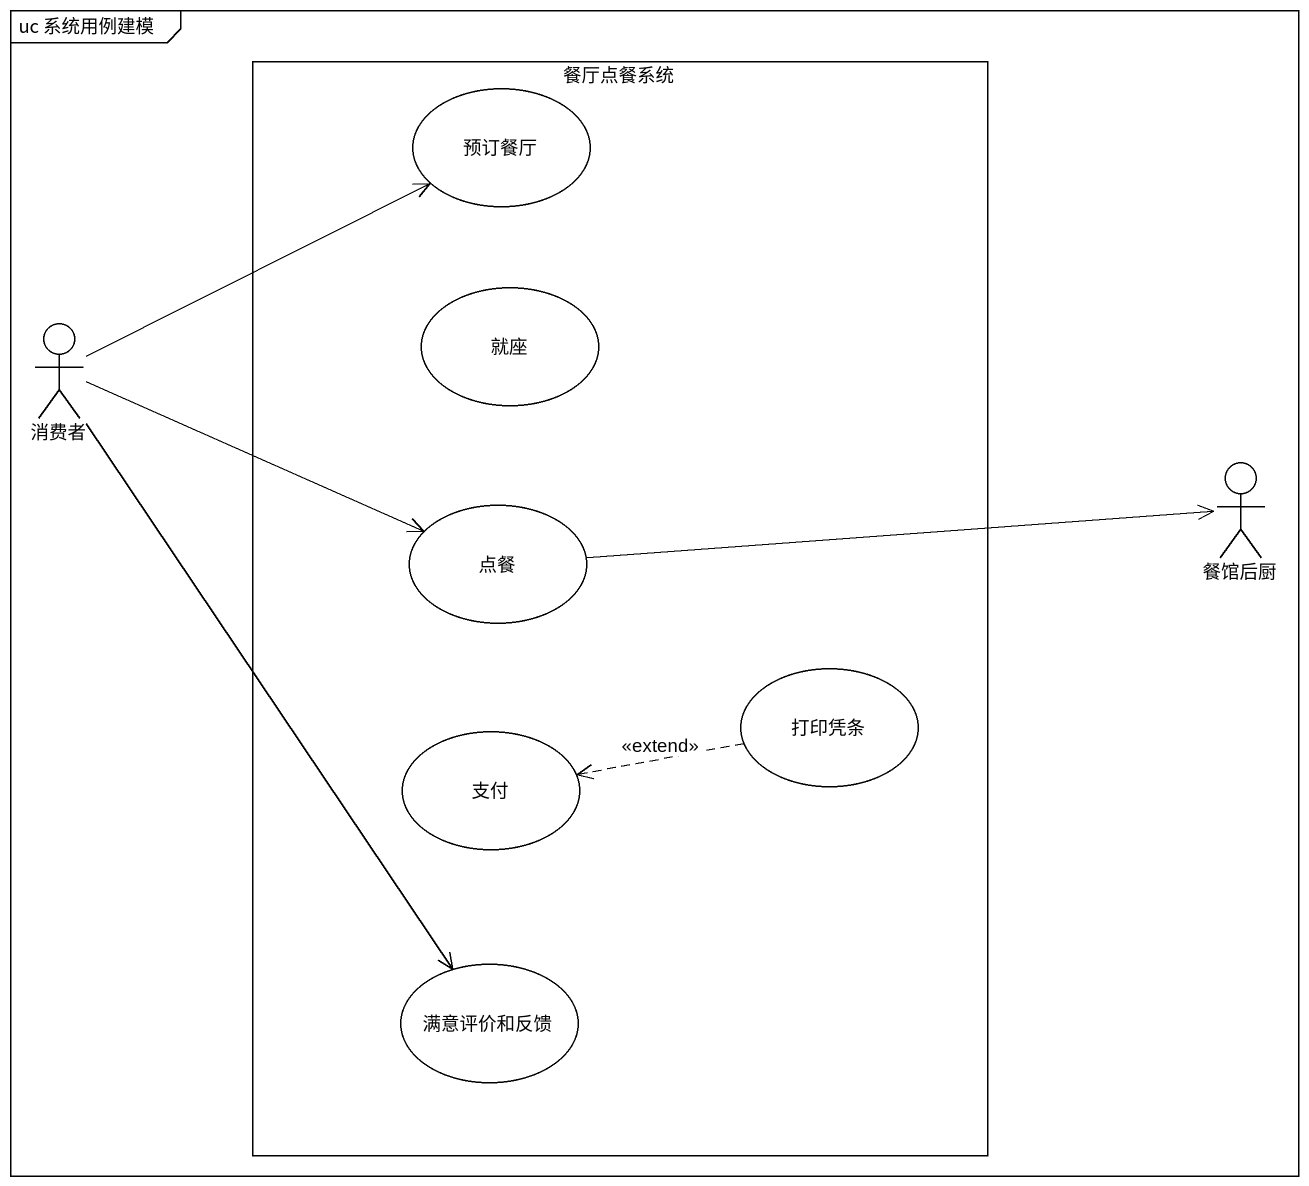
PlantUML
@startuml
mainframe uc 系统用例建模
rectangle 餐厅点餐系统 {
  usecase 预订餐厅
  usecase 就座
  usecase 点餐
  usecase 打印凭条
  usecase 支付
  usecase 满意评价和反馈
}
actor 消费者
actor 餐馆后厨
消费者 -right-> 预订餐厅
消费者 -right-> 点餐
消费者 --> 满意评价和反馈
点餐 -right-> 餐馆后厨
打印凭条 .left.> 支付 : <<extend>>
@enduml
